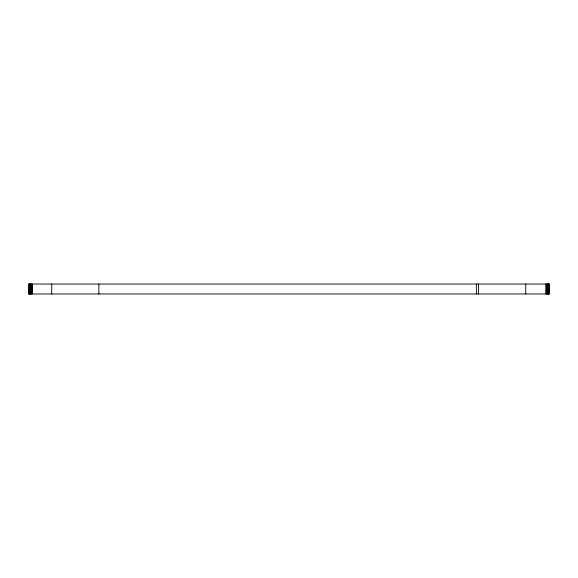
<?xml version="1.0" encoding="UTF-8"?>
<svg xmlns="http://www.w3.org/2000/svg" width="578" height="578" viewBox="0 0 578 578"><rect width="100%" height="100%" fill="white"/><g stroke="black" fill="none" stroke-linecap="round" stroke-linejoin="round"><path stroke-width="0.87" d="M549.035 284.029L549.035 293.971M548.84 284.029L548.84 293.971M548.529 284.029L548.529 293.971M548.125 284.029L548.125 293.971M547.633 284.029L547.633 293.971M547.07 284.029L547.07 293.971M546.448 284.029L546.448 293.971M545.784 284.029L545.784 293.971M525.749 284.029L525.749 293.971M478.584 284.029L478.584 293.971M476.38 284.029L476.38 293.971M98.874 284.029L98.874 293.971M51.709 284.029L51.709 293.971M32.505 284.029L32.505 293.971M31.855 284.029L31.855 293.971M31.241 284.029L31.241 293.971M30.692 284.029L30.692 293.971M30.2 284.029L30.2 293.971M29.796 284.029L29.796 293.971M29.485 284.029L29.485 293.971M29.276 284.029L29.276 293.971M29.189 284.029L29.11 293.971M29.008 284.029L29.008 293.971M549.1 284.029L28.9 284.029L28.936 293.971L549.1 293.971L549.1 284.029"/></g></svg>
